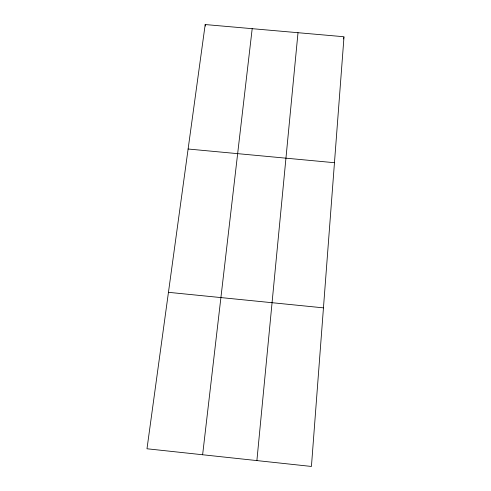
<?xml version="1.0" encoding="UTF-8"?>
<svg xmlns="http://www.w3.org/2000/svg" width="491" height="491" viewBox="0 0 491 491"><rect width="100%" height="100%" fill="white"/><g stroke="black" fill="none" stroke-linecap="round" stroke-linejoin="round"><path stroke-width="0.74" d="M256.891 460.589L298.006 32.707M202.623 454.752L252.19 28.681M205.189 24.55L146.987 448.774L311.429 466.45L344.013 36.751L205.189 24.55L205.379 26.054M343.51 38.949L343.841 37.482M188.114 149.012L334.457 162.711M168.45 292.323L323.452 307.857"/></g></svg>
